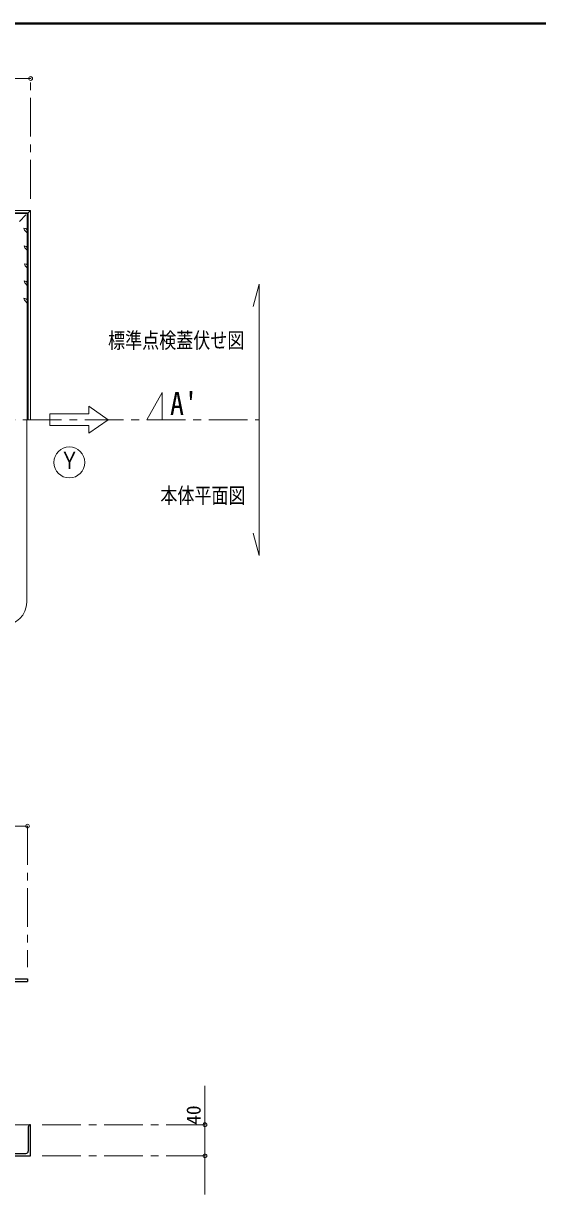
# Model space of a CAD drawing. Units: millimetres at full size, sheet at 1:10; details may follow other scales. Extents: x -1934 to 2116, y -1312 to 1498.
# Drawn here: x -613 to 51, y -12 to 1498 of the extents above; entities that cross this region are included whole.
import ezdxf
from ezdxf.enums import TextEntityAlignment as Align

# ---------------------------------------------------------------- set-up
doc = ezdxf.new("R2010")
doc.units = ezdxf.units.MM
doc.header["$LTSCALE"] = 10
doc.header["$PDMODE"] = 32
doc.header["$PDSIZE"] = 5
doc.linetypes.add('CHAIN1', pattern=[8, 5, -1, 1, -1])
doc.linetypes.add('DASHED1', pattern=[1.8, 1.2, -0.6])
doc.layers.add('0-0_ﾚｲﾔ1', color=4, linetype='Continuous', lineweight=9)
doc.styles.add('ＭＳ ゴシック', font='')
doc.styles.get('ＭＳ ゴシック').set_extended_font_data('MS Gothic')

msp = doc.modelspace()

# ---------------------------------------------------------------- linework, layer by layer
at = {"layer": '0-0_ﾚｲﾔ1', "color": 1, "lineweight": 40}
msp.add_line((2116.07, 1498.04), (-1933.93, 1498.04), dxfattribs=at)
at = {"layer": '0-0_ﾚｲﾔ1'}
for p, q in [((-603.93, 1427.04), (-1543.93, 1427.04)), ((-606.93, 1254.04), (-607.93, 1253.04)), ((-609.97, 1233.44), (-612.55, 1234.08)), ((-611.82, 1231.51), (-612.55, 1234.08)), ((-611.82, 1231.51), (-607.93, 1227.61)), ((-609.97, 1233.44), (-607.93, 1231.09)), ((-609.49, 1210.45), (-612.06, 1211.1)), ((-611.34, 1208.52), (-612.06, 1211.1)), ((-611.34, 1208.52), (-607.93, 1205.11)), ((-609.49, 1210.45), (-607.93, 1208.89)), ((-609.17, 1187.63), (-611.74, 1188.27)), ((-611.1, 1185.7), (-611.74, 1188.27)), ((-611.1, 1185.7), (-607.93, 1182.53)), ((-609.17, 1187.63), (-607.93, 1186.39)), ((-609.57, 1165.37), (-612.14, 1166.02)), ((-611.42, 1163.44), (-612.14, 1166.02)), ((-611.42, 1163.44), (-607.93, 1159.81)), ((-609.57, 1165.37), (-607.93, 1163.73)), ((-609.97, 1143.11), (-612.55, 1143.76)), ((-611.82, 1141.19), (-612.55, 1143.76)), ((-611.82, 1141.19), (-607.93, 1137.13)), ((-609.97, 1143.11), (-607.93, 1141.06)), ((-1073.93, 463.04), (-607.93, 463.04)), ((-378.93, 128.04), (-378.93, -11.96))]:
    msp.add_line(p, q, dxfattribs=at)
at = {"layer": '0-0_ﾚｲﾔ1', "linetype": 'CHAIN1'}
for p, q in [((-603.93, 1272.04), (-603.93, 1427.04)), ((-1813.93, 987.04), (-308.93, 987.04)), ((-607.93, 463.04), (-607.93, 281.04)), ((-378.93, 78.04), (-588.93, 78.04)), ((-378.93, 38.04), (-588.93, 38.04))]:
    msp.add_line(p, q, dxfattribs=at)
at = {"layer": '0-0_ﾚｲﾔ1', "color": 7, "lineweight": 18}
for p, q in [((-603.93, 1257.04), (-1543.93, 1257.04)), ((-606.93, 1254.04), (-1540.93, 1254.04)), ((-606.93, 1254.04), (-603.93, 1257.04)), ((-606.93, 1254.04), (-606.93, 987.04)), ((-603.93, 1257.04), (-603.93, 987.04)), ((-308.93, 1162.04), (-316.69, 1133.06)), ((-308.93, 1162.04), (-308.93, 812.04)), ((-503.93, 987.04), (-528.93, 1004.54)), ((-608.93, 987.04), (-608.93, 752.04)), ((-578.93, 979.54), (-578.93, 994.54)), ((-503.93, 987.04), (-528.93, 969.54)), ((-578.93, 979.54), (-528.93, 979.54)), ((-528.93, 969.54), (-528.93, 979.54)), ((-308.93, 812.04), (-316.69, 841.02)), ((-603.93, 78.04), (-1543.93, 78.04))]:
    msp.add_line(p, q, dxfattribs=at)
at = {"layer": '0-0_ﾚｲﾔ1', "color": 5, "lineweight": 25}
for p, q in [((-607.93, 1253.04), (-1539.93, 1253.04)), ((-607.93, 987.04), (-607.93, 1253.04)), ((-783.93, 266.04), (-607.93, 266.04)), ((-607.93, 266.04), (-607.93, 262.84)), ((-603.93, 38.04), (-603.93, 78.04)), ((-606.93, 75.04), (-606.93, 44.04)), ((-643.93, 38.04), (-603.93, 38.04)), ((-640.93, 41.04), (-609.93, 41.04))]:
    msp.add_line(p, q, dxfattribs=at)
at = {"layer": '0-0_ﾚｲﾔ1', "linetype": 'DASHED1'}
msp.add_line((-618.39, 1242.57), (-607.93, 1253.04), dxfattribs=at)
at = {"layer": '0-0_ﾚｲﾔ1', "linetype": 'CHAIN1'}
msp.add_lwpolyline([(-453.93, 987.04), (-433.93, 1022.04), (-433.93, 987.04)], dxfattribs=at)
at = {"layer": '0-0_ﾚｲﾔ1', "color": 7, "lineweight": 18}
msp.add_lwpolyline([(-578.93, 994.54), (-528.93, 994.54), (-528.93, 1004.54)], dxfattribs=at)
at = {"layer": '0-0_ﾚｲﾔ1', "color": 5, "lineweight": 25}
msp.add_lwpolyline([(-783.93, 266.04), (-783.93, 262.84), (-607.93, 262.84)], dxfattribs=at)
at = {"layer": '0-0_ﾚｲﾔ1', "color": 7, "lineweight": 18}
msp.add_circle((-553.93, 932.04), 20, dxfattribs=at)
msp.add_arc((-638.93, 752.04), 30, 270, 0, dxfattribs=at)
at = {"layer": '0-0_ﾚｲﾔ1', "color": 5, "lineweight": 25}
for centre, start, end in [((-603.93, 75.04), 90, 180), ((-609.93, 44.04), 270, 0)]:
    msp.add_arc(centre, 3, start, end, dxfattribs=at)
at = {"layer": '0-0_ﾚｲﾔ1', "color": 1}
for p in [(-603.93, 1427.04), (-607.93, 463.04), (-378.93, 78.04), (-378.93, 38.04)]:
    msp.add_point(p, dxfattribs=at)

# ---------------------------------------------------------------- texts
at = {"layer": '0-0_ﾚｲﾔ1', "color": 7, "style": 'ＭＳ ゴシック'}
for s, height, width, p in [('標準点検蓋伏せ図', 20.16, 0.8, (-503.93, 1073.29)), ("A'", 29.33, 0.9, (-423.93, 984.54)), ('Ｙ', 21.99, 0.85, (-566.43, 917.04)), ('本体平面図', 20.16, 0.8, (-436.43, 873.29))]:
    msp.add_text(s, height=height, dxfattribs=dict(at, width=width)).set_placement(p, align=Align.BOTTOM_LEFT)
msp.add_text('40', height=18.33, rotation=90, dxfattribs=at).set_placement((-378.93, 78.04), align=Align.BOTTOM_LEFT)

doc.saveas('drawing.dxf')
